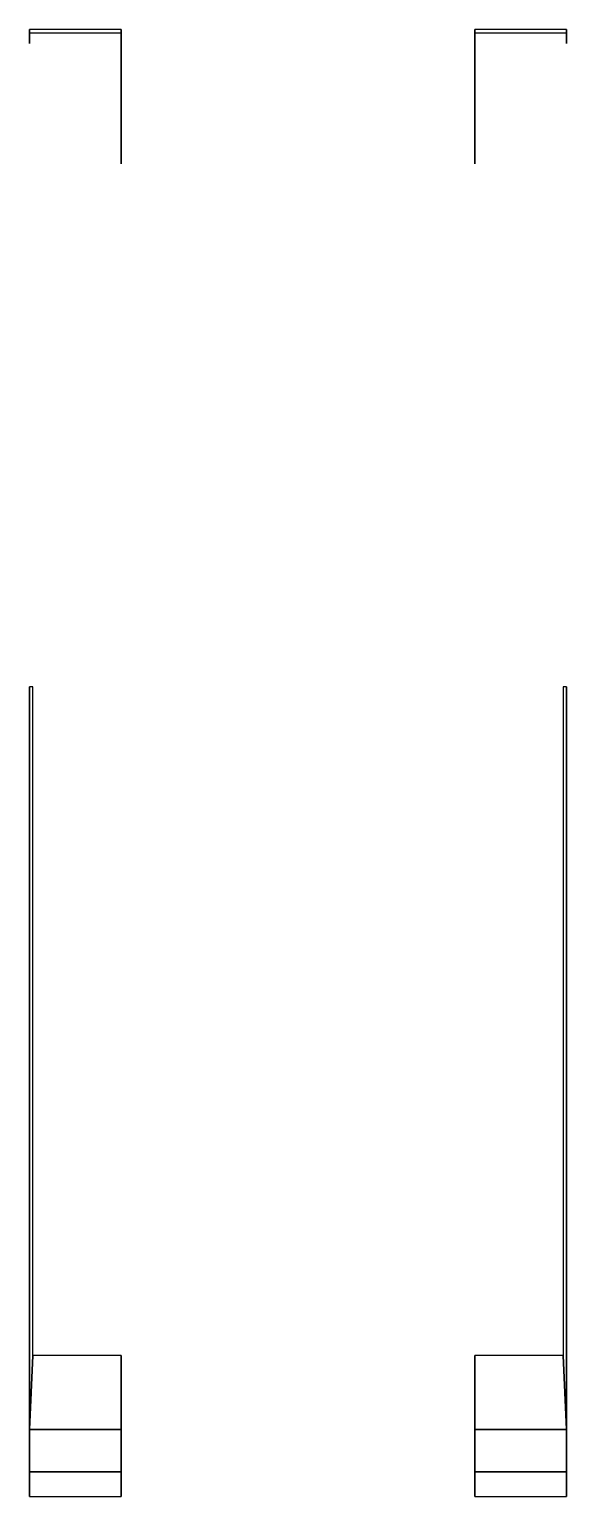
# Model space of a CAD drawing. Extents: x -0.76 to 0.76, y -2 to 2.15.
import ezdxf

# ---------------------------------------------------------------- set-up
doc = ezdxf.new("R2010")
doc.units = 0
doc.layers.add('FENDERS', color=6, linetype='CONTINUOUS')

msp = doc.modelspace()

# ---------------------------------------------------------------- linework, layer by layer
at = {"layer": 'FENDERS'}
for points in [[(-0.76, 2.12, 0.55), (-0.76, 2.11, 0.78), (-0.76, 2.14, 0.78), (-0.76, 2.15, 0.56)], [(-0.76, 2.15, 0.56), (-0.76, 2.14, 0.78), (-0.5, 2.14, 0.78), (-0.5, 2.15, 0.56)], [(-0.5, 2.15, 0.56), (-0.5, 2.14, 0.78), (-0.5, 1.77, 0.78), (-0.5, 1.77, 0.41)], [(0.5, 2.15, 0.56), (0.5, 2.14, 0.78), (0.76, 2.14, 0.78), (0.76, 2.15, 0.56)], [(0.5, 1.77, 0.41), (0.5, 1.77, 0.78), (0.5, 2.14, 0.78), (0.5, 2.15, 0.56)], [(0.76, 2.15, 0.56), (0.76, 2.14, 0.78), (0.76, 2.11, 0.78), (0.76, 2.12, 0.55)], [(-0.76, 0.29, 0.78), (-0.76, -1.81, 0.78), (-0.75, -1.6011, 0.78), (-0.75, 0.29, 0.78)], [(-0.76, 0.29, 0.75), (-0.76, -1.81, 0.75), (-0.76, -1.81, 0.78), (-0.76, 0.29, 0.78)], [(0.75, 0.29, 0.78), (0.75, -1.6011, 0.78), (0.76, -1.81, 0.78), (0.76, 0.29, 0.78)], [(0.76, 0.29, 0.78), (0.76, -1.81, 0.78), (0.76, -1.81, 0.75), (0.76, 0.29, 0.75)], [(-0.75, -1.6011, 0.78), (-0.76, -1.81, 0.78), (-0.5, -1.81, 0.78), (-0.5, -1.6011, 0.78)], [(-0.5, -1.6011, 0.78), (-0.5, -1.81, 0.78), (-0.5, -1.79, 0.69)], [(0.5, -1.6011, 0.78), (0.5, -1.81, 0.78), (0.76, -1.81, 0.78), (0.75, -1.6011, 0.78)], [(0.5, -1.79, 0.69), (0.5, -1.79, 0.69), (0.5, -1.81, 0.78), (0.5, -1.6011, 0.78)], [(-0.76, -1.81, 0.75), (-0.76, -1.93, 0.74), (-0.76, -1.93, 0.77), (-0.76, -1.81, 0.78)], [(-0.76, -1.81, 0.78), (-0.76, -1.93, 0.77), (-0.5, -1.93, 0.77), (-0.5, -1.81, 0.78)], [(-0.5, -1.93, 0.77), (-0.5, -2, 0.72), (-0.5, -1.82, 0.57), (-0.5, -1.79, 0.69)], [(0.5, -1.79, 0.69), (0.5, -1.79, 0.69), (0.5, -1.93, 0.77), (0.5, -1.81, 0.78)], [(0.5, -1.79, 0.69), (0.5, -1.82, 0.57), (0.5, -2, 0.72), (0.5, -1.93, 0.77)], [(0.5, -1.81, 0.78), (0.5, -1.93, 0.77), (0.76, -1.93, 0.77), (0.76, -1.81, 0.78)], [(0.76, -1.81, 0.78), (0.76, -1.93, 0.77), (0.76, -1.93, 0.74), (0.76, -1.81, 0.75)], [(-0.76, -1.93, 0.77), (-0.76, -2, 0.72), (-0.5, -2, 0.72), (-0.5, -1.93, 0.77)], [(-0.76, -1.93, 0.74), (-0.76, -1.99, 0.69), (-0.76, -2, 0.72), (-0.76, -1.93, 0.77)], [(0.5, -1.93, 0.77), (0.5, -2, 0.72), (0.76, -2, 0.72), (0.76, -1.93, 0.77)], [(0.76, -1.93, 0.77), (0.76, -2, 0.72), (0.76, -1.99, 0.69), (0.76, -1.93, 0.74)]]:
    msp.add_3dface(points, dxfattribs=at)

doc.saveas('drawing.dxf')
